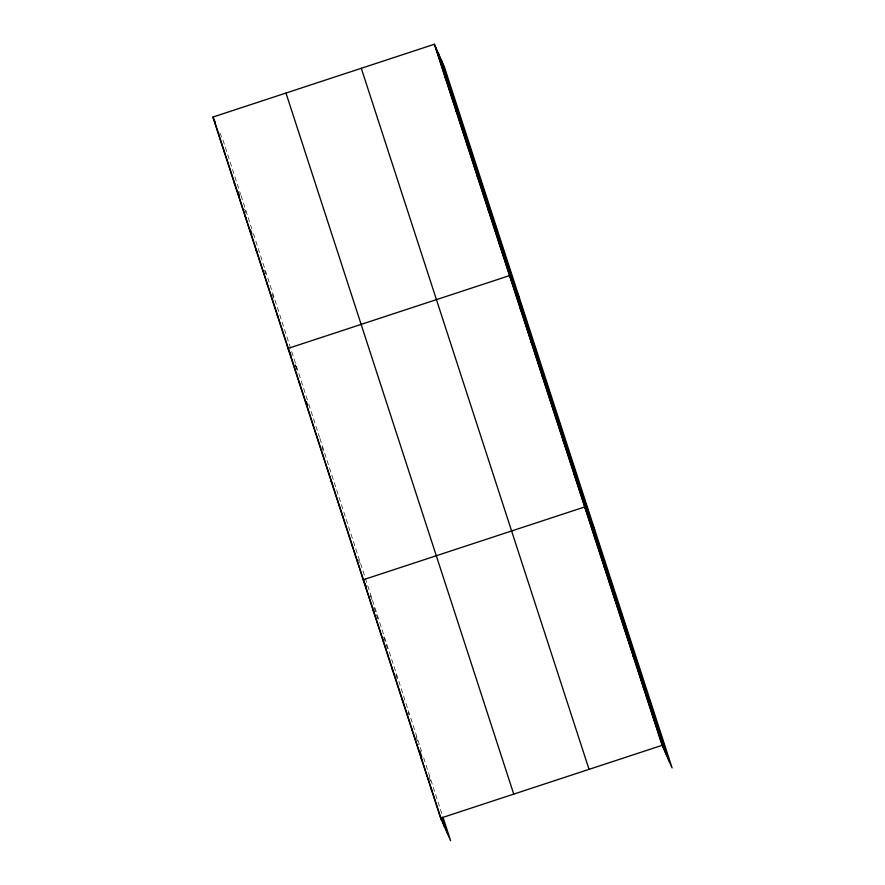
<?xml version="1.0" encoding="UTF-8"?>
<svg xmlns="http://www.w3.org/2000/svg" width="885" height="885" viewBox="0 0 885 885"><rect width="100%" height="100%" fill="white"/><g stroke="black" fill="none" stroke-linecap="round" stroke-linejoin="round"><path stroke-width="0.66" stroke-dasharray="4.42 3.32" d="M219.867 132.905L222.854 139.686L240.609 194.346M295.026 364.255L298.013 371.036M370.195 595.616L373.182 602.386M241.03 195.618L251.76 228.662M253.42 233.751L308.345 402.819M308.754 404.091L319.496 437.135M319.905 438.407L364.919 576.965M365.328 578.237L421.581 751.365M423.683 757.837L442.201 814.842M244.647 209.181L245.886 212.986M264.471 270.19L265.71 274.007M272.315 294.351L273.553 298.156M295.446 365.527L297.924 373.16M321.874 446.881L323.523 451.969M358.624 560.017L359.454 562.561M373.979 607.276L377.762 618.925M383.659 637.067L387.442 648.727M395.86 674.635L397.542 679.813M408.073 712.204L408.914 714.792M416.061 736.818L418.594 744.584M429.114 776.975L430.796 782.152"/><path stroke-width="1.33" d="M443.042 817.43L450.62 840.75L440.653 818.138L212.887 117.074L434.38 44.25L444.347 66.862L672.113 767.926L662.146 745.314L434.38 44.25M440.653 818.138L662.146 745.314M445.122 77.305L446.04 79.373M455.852 110.348L456.771 112.428M466.594 143.403L467.512 145.483M477.336 176.447L478.243 178.527M488.066 209.502L488.985 211.581M498.808 242.556L499.726 244.625M519.517 298.212L509.539 275.6L288.045 348.424L290.955 355.018M520.28 308.655L521.199 310.735M531.022 341.698L531.929 343.778M541.753 374.753L542.671 376.833M552.494 407.808L553.413 409.877M563.225 440.852L564.143 442.931M573.967 473.906L574.885 475.975M594.676 529.562L584.708 506.95L363.204 579.775L366.113 586.368M594.388 536.752L595.295 538.821M604.068 566.544L604.975 568.624M613.747 596.335L614.655 598.415M623.427 626.137L624.345 628.217M633.107 655.929L634.025 658.009M642.787 685.72L643.705 687.8M652.466 715.522L653.384 717.602M212.887 117.074L215.298 122.539M223.617 150.129L224.536 152.198M234.359 183.173L235.277 185.253M245.101 216.228L246.008 218.307M255.831 249.271L256.75 251.351M266.573 282.326L267.491 284.406M277.315 315.381L278.222 317.449L213.805 119.154M298.787 381.479L299.705 383.559M331.001 480.632L331.908 482.701M341.732 513.676L342.65 515.756M352.473 546.731L353.392 548.811L321.178 449.657M372.884 609.577L373.802 611.657M382.563 639.368L383.482 641.448M392.243 669.171L393.161 671.239M401.923 698.962L402.841 701.042M411.602 728.753L412.521 730.833M421.282 758.556L422.2 760.624M430.962 788.347L431.88 790.427M441.361 60.08L669.126 761.144M438.285 53.1L666.051 754.164M435.298 46.33L663.064 747.394M361.29 68.278L589.045 769.353M285.977 93.047L513.742 794.111M442.157 817.132L447.633 833.98M238.264 192.023L239.503 195.839M250.654 230.166L251.893 233.972M306.409 401.768L307.648 405.584M419.722 750.557L421.824 757.04M441.604 817.928L444.547 826.999M278.642 318.722L310.027 415.33M310.436 416.603L320.757 448.385M353.801 550.072L441.56 820.218"/></g></svg>
